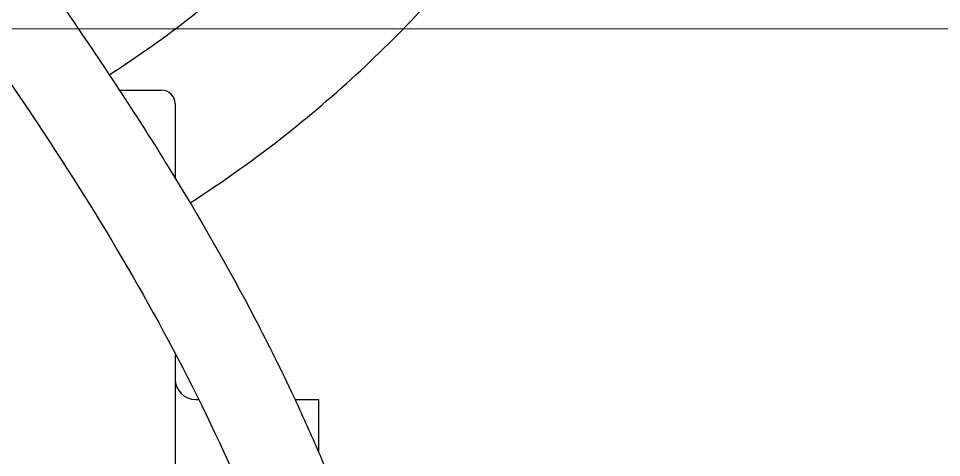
# Model space of a CAD drawing. Header units: metres. Extents: x 27859 to 32645, y 1492 to 8791.
# Drawn here: x 30200.7 to 30335.9, y 4591.3 to 4655.5 of the extents above; entities that cross this region are included whole.
import ezdxf

# ---------------------------------------------------------------- set-up
doc = ezdxf.new("R2010")
doc.units = ezdxf.units.M
doc.linetypes.add('CENTER', pattern=[2, 1.25, -0.25, 0.25, -0.25])
doc.layers.add('E-EQPT', color=190, linetype='Continuous')
doc.layers.add('E-HAT', color=253, linetype='CENTER', lineweight=15)
doc.layers.add('ENG-HDN', color=251, linetype='Continuous', lineweight=9, transparency=0.7)

# ---------------------------------------------------------------- blocks, each defined once
blk = doc.blocks.new('EDG')
at = {"color": 0, "linetype": 'Continuous'}
for p, q in [((646.6, 2900.82, 1), (646.6, 3170.88, 1)), ((625.6, 2907.58, 1), (625.6, 2915.28, 1)), ((629.06, 2907.58, 1), (625.6, 2907.58, 1)), ((643.6, 2907.58, 1), (643.15, 2907.58, 1)), ((646.6, 2864.28, 1), (646.6, 2875.18, 1)), ((654.78, 2862.28, 1), (648.6, 2862.28, 1))]:
    blk.add_line(p, q, dxfattribs=at)
for centre, radius, start, end in [((643.6, 2904.58, 1), 3, 0, 90), ((648.6, 2864.28, 1), 2, 180, 270)]:
    blk.add_arc(centre, radius, start, end, dxfattribs=at)
for points, knots in [([(627.5, 2910.98, 1), (626.32, 2913.57, 1), (623.48, 2920.15, 1), (619.26, 2931.04, 1), (613.88, 2947.96, 1), (611.31, 2961.17, 1), (610.63, 2970.09, 1)], [0, 0, 0, 0, 0.142857, 0.357143, 0.571429, 1, 1, 1, 1]), ([(718.41, 2798.37, 1), (716.47, 2800.71, 1), (710.64, 2807.81, 1), (699.9, 2821.3, 1), (686.24, 2839.28, 1), (671.89, 2859.27, 1), (658.06, 2880.3, 1), (645.9, 2901.43, 1), (637.23, 2919.79, 1), (631.24, 2935.29, 1), (626.22, 2951.09, 1), (623.9, 2963.12, 1), (623.29, 2971.06, 1)], [0, 0, 0, 0, 0.069977, 0.18623, 0.302482, 0.418735, 0.534988, 0.651241, 0.767494, 0.825621, 0.883747, 1, 1, 1, 1]), ([(716.36, 2781.02, 1), (716.35, 2781.03, 1), (713.1, 2784.85, 1), (702.43, 2797.74, 1), (689.87, 2813.5, 1), (676.02, 2831.73, 1), (661.44, 2852.05, 1), (647.27, 2873.59, 1), (636.75, 2891.86, 1), (630.46, 2904.51, 1), (628.08, 2909.68, 1), (627.5, 2910.98, 1)], [0, 0, 0, 0, 0.130435, 0.26087, 0.391304, 0.521739, 0.652174, 0.782609, 0.913043, 0.978261, 1, 1, 1, 1]), ([(644.43, 2878.77, 1), (639.45, 2875.61, 1), (626.21, 2866.14, 1), (614.93, 2855.39, 1), (608.35, 2848.22, 1)], [0, 0, 0, 0, 0.355539, 1, 1, 1, 1]), ([(656.26, 2860.04, 1), (651.97, 2857.32, 1), (640.52, 2849.13, 1), (630.56, 2839.66, 1), (624.66, 2833.24, 1)], [0, 0, 0, 0, 0.355021, 1, 1, 1, 1])]:
    blk.add_open_spline(points, degree=3, knots=knots, dxfattribs=at)
at = {"layer": 'ENG-HDN'}
blk.add_line((814.99, 2853.3, 1), (482.59, 2853.3, 1), dxfattribs=at)

msp = doc.modelspace()

# ---------------------------------------------------------------- hatches: boundary and pattern name
at = {"layer": 'E-HAT', "linetype": 'Continuous'}
h = msp.add_hatch(dxfattribs=at)
h.set_pattern_fill('AR-CONC', color=8, scale=40, angle=90)
h.set_pattern_definition([(140, (30868.3, 2757.35), (25.101, 286.904), [30, -330]), (85, (30868.3, 2757.35), (-300.877, -55.5), [24, -264]), (190.4514, (30870.4, 2781.26), (-275.776, 231.404), [25.496, -280.457]), (136.184, (30788.3, 2757.35), (66.208, 426.897), [45, -495]), (186.636, (30793.8, 2792.93), (-389.647, 373.865), [38.244, -420.686]), (81.184, (30788.3, 2757.35), (-389.647, 373.865), [36, -396]), (111, (30808.3, 2797.35), (161.0476, 238.763), [30, -330]), (56, (30808.3, 2797.35), (-290.06, 97.326), [24, -264]), (161.4514, (30821.72, 2817.25), (-129.012, 336.089), [25.496, -280.457]), (127.5, (30868.3, 2757.35), (-133.1575, 4.864), [0, -260.8, 0, -268, 0, -265]), (97.5, (30868.3, 2757.35), (-157.7647, 105.2278), [0, -152.8, 0, -254.8, 0, -101]), (57.5, (30868.3, 2668.15), (9.022, 213.529), [0, -100, 0, -312, 0, -414]), (47.5, (30868.3, 2628.15), (-40.042, 233.2745), [0, -130, 0, -207.2, 0, -294])])
h.paths.add_polyline_path([(32053.3, 1585.35), (28053.3, 1585.35), (28053.3, 2085.35), (28638.3, 2085.35), (28638.3, 8185.35), (28053.3, 8185.35), (28053.3, 8685.35), (32053.3, 8685.35), (32053.3, 8185.35), (31468.3, 8185.35), (31468.3, 2085.35), (32053.3, 2085.35)])

# ---------------------------------------------------------------- next in the draw order: wipeouts: each hides what was drawn before it
msp.add_wipeout([(30870.3, 2757.35), (29240.32, 2757.35), (29240.32, 7507.34), (30870.3, 7507.34)]).translate(0, 0, -732205.32).dxf.layer = 'E-EQPT'

# ---------------------------------------------------------------- next in the draw order: block references
at = {"layer": 'E-EQPT', "rotation": 180}
msp.add_blockref('EDG', (30870.3, 7507.34, -732206.32), dxfattribs=at)

doc.saveas('drawing.dxf')
